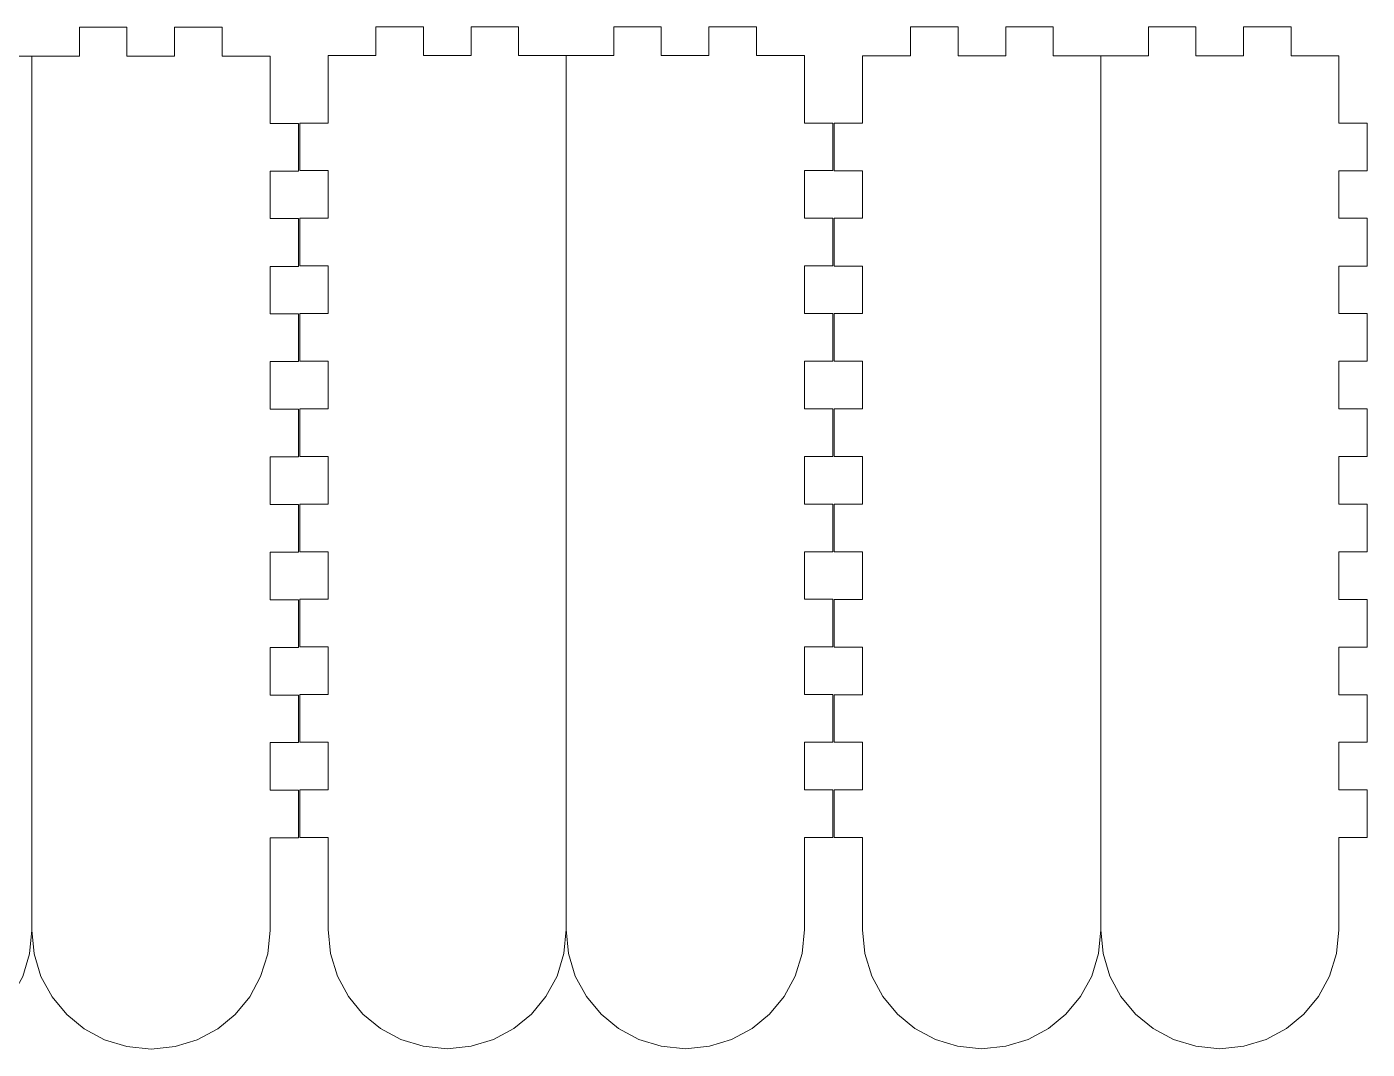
# Model space of a CAD drawing. Header units: millimetres. Extents: x -2181 to -135, y -809 to 517.
# Drawn here: x -2039.4 to -1897.3, y 295.8 to 404.2 of the extents above; entities that cross this region are included whole.
import ezdxf

# ---------------------------------------------------------------- set-up
doc = ezdxf.new("R2010")
doc.units = ezdxf.units.MM
doc.header["$MEASUREMENT"] = 0
doc.layers.add('layer 1', color=7, linetype='Continuous')

msp = doc.modelspace()

# ---------------------------------------------------------------- linework, layer by layer
at = {"layer": 'layer 1', "color": 250, "lineweight": 18}
for points, knots in [([(-2038.8336, 401.1083), (-2038.8336, 401.1083), (-2043.8837, 401.1083), (-2043.8837, 401.1083), (-2043.8837, 401.1083), (-2043.8837, 401.1083), (-2043.8837, 404.1583), (-2043.8837, 404.1583), (-2043.8837, 404.1583), (-2043.8837, 404.1583), (-2048.9086, 404.1583), (-2048.9086, 404.1583), (-2048.9086, 404.1583), (-2048.9086, 404.1583), (-2048.9086, 401.1083), (-2048.9086, 401.1083), (-2048.9086, 401.1083), (-2048.9086, 401.1083), (-2053.9585, 401.1083), (-2053.9585, 401.1083), (-2053.9585, 401.1083), (-2053.9585, 401.1083), (-2053.9585, 404.1583), (-2053.9585, 404.1583), (-2053.9585, 404.1583), (-2053.9585, 404.1583), (-2059.0085, 404.1583), (-2059.0085, 404.1583), (-2059.0085, 404.1583), (-2059.0085, 404.1583), (-2059.0085, 401.1083), (-2059.0085, 401.1083), (-2059.0085, 401.1083), (-2059.0085, 401.1083), (-2064.0835, 401.1083), (-2064.0835, 401.1083), (-2064.0835, 401.1083), (-2064.0835, 401.1083), (-2064.0835, 393.9583), (-2064.0835, 393.9583), (-2064.0835, 393.9583), (-2064.0835, 393.9583), (-2067.0836, 393.9583), (-2067.0836, 393.9583), (-2067.0836, 393.9583), (-2067.0836, 393.9583), (-2067.0836, 388.9083), (-2067.0836, 388.9083), (-2067.0836, 388.9083), (-2067.0836, 388.9083), (-2064.0835, 388.9083), (-2064.0835, 388.9083), (-2064.0835, 388.9083), (-2064.0835, 388.9083), (-2064.0835, 383.8833), (-2064.0835, 383.8833), (-2064.0835, 383.8833), (-2064.0835, 383.8833), (-2067.0836, 383.8833), (-2067.0836, 383.8833), (-2067.0836, 383.8833), (-2067.0836, 383.8833), (-2067.0836, 378.8083), (-2067.0836, 378.8083), (-2067.0836, 378.8083), (-2067.0836, 378.8083), (-2064.0835, 378.8083), (-2064.0835, 378.8083), (-2064.0835, 378.8083), (-2064.0835, 378.8083), (-2064.0835, 373.7583), (-2064.0835, 373.7583), (-2064.0835, 373.7583), (-2064.0835, 373.7583), (-2067.0836, 373.7583), (-2067.0836, 373.7583), (-2067.0836, 373.7583), (-2067.0836, 373.7583), (-2067.0836, 368.7083), (-2067.0836, 368.7083), (-2067.0836, 368.7083), (-2067.0836, 368.7083), (-2064.0835, 368.7083), (-2064.0835, 368.7083), (-2064.0835, 368.7083), (-2064.0835, 368.7083), (-2064.0835, 363.6583), (-2064.0835, 363.6583), (-2064.0835, 363.6583), (-2064.0835, 363.6583), (-2067.0836, 363.6583), (-2067.0836, 363.6583), (-2067.0836, 363.6583), (-2067.0836, 363.6583), (-2067.0836, 358.6083), (-2067.0836, 358.6083), (-2067.0836, 358.6083), (-2067.0836, 358.6083), (-2064.0835, 358.6083), (-2064.0835, 358.6083), (-2064.0835, 358.6083), (-2064.0835, 358.6083), (-2064.0835, 353.5583), (-2064.0835, 353.5583), (-2064.0835, 353.5583), (-2064.0835, 353.5583), (-2067.0836, 353.5583), (-2067.0836, 353.5583), (-2067.0836, 353.5583), (-2067.0836, 353.5583), (-2067.0836, 348.5083), (-2067.0836, 348.5083), (-2067.0836, 348.5083), (-2067.0836, 348.5083), (-2064.0835, 348.5083), (-2064.0835, 348.5083), (-2064.0835, 348.5083), (-2064.0835, 348.5083), (-2064.0835, 343.4583), (-2064.0835, 343.4583), (-2064.0835, 343.4583), (-2064.0835, 343.4583), (-2067.0836, 343.4583), (-2067.0836, 343.4583), (-2067.0836, 343.4583), (-2067.0836, 343.4583), (-2067.0836, 338.4083), (-2067.0836, 338.4083), (-2067.0836, 338.4083), (-2067.0836, 338.4083), (-2064.0835, 338.4083), (-2064.0835, 338.4083), (-2064.0835, 338.4083), (-2064.0835, 338.4083), (-2064.0835, 333.3583), (-2064.0835, 333.3583), (-2064.0835, 333.3583), (-2064.0835, 333.3583), (-2067.0836, 333.3583), (-2067.0836, 333.3583), (-2067.0836, 333.3583), (-2067.0836, 333.3583), (-2067.0836, 328.3083), (-2067.0836, 328.3083), (-2067.0836, 328.3083), (-2067.0836, 328.3083), (-2064.0835, 328.3083), (-2064.0835, 328.3083), (-2064.0835, 328.3083), (-2064.0835, 328.3083), (-2064.0835, 323.2583), (-2064.0835, 323.2583), (-2064.0835, 323.2583), (-2064.0835, 323.2583), (-2067.0836, 323.2583), (-2067.0836, 323.2583), (-2067.0836, 323.2583), (-2067.0836, 323.2583), (-2067.0836, 318.2083), (-2067.0836, 318.2083), (-2067.0836, 318.2083), (-2067.0836, 318.2083), (-2064.0835, 318.2083), (-2064.0835, 318.2083), (-2064.0835, 318.2083), (-2064.0835, 318.2083), (-2064.0835, 308.4333), (-2064.0835, 308.4333), (-2064.0835, 308.4333), (-2064.0835, 308.4333), (-2063.8337, 305.9083), (-2063.8337, 305.9083), (-2063.8337, 305.9083), (-2063.8337, 305.9083), (-2063.0836, 303.5083), (-2063.0836, 303.5083), (-2063.0836, 303.5083), (-2063.0836, 303.5083), (-2061.9335, 301.3583), (-2061.9335, 301.3583), (-2061.9335, 301.3583), (-2061.9335, 301.3583), (-2060.3835, 299.4833), (-2060.3835, 299.4833), (-2060.3835, 299.4833), (-2060.3835, 299.4833), (-2058.5335, 297.9583), (-2058.5335, 297.9583), (-2058.5335, 297.9583), (-2058.5335, 297.9583), (-2056.3586, 296.7833), (-2056.3586, 296.7833), (-2056.3586, 296.7833), (-2056.3586, 296.7833), (-2054.0087, 296.0833), (-2054.0087, 296.0833), (-2054.0087, 296.0833), (-2054.0087, 296.0833), (-2051.4585, 295.8083), (-2051.4585, 295.8083), (-2051.4585, 295.8083), (-2051.4585, 295.8083), (-2048.9086, 296.0833), (-2048.9086, 296.0833), (-2048.9086, 296.0833), (-2048.9086, 296.0833), (-2046.5335, 296.7833), (-2046.5335, 296.7833), (-2046.5335, 296.7833), (-2046.5335, 296.7833), (-2044.3836, 297.9583), (-2044.3836, 297.9583), (-2044.3836, 297.9583), (-2044.3836, 297.9583), (-2042.5335, 299.4833), (-2042.5335, 299.4833), (-2042.5335, 299.4833), (-2042.5335, 299.4833), (-2040.9835, 301.3583), (-2040.9835, 301.3583), (-2040.9835, 301.3583), (-2040.9835, 301.3583), (-2039.7835, 303.5083), (-2039.7835, 303.5083), (-2039.7835, 303.5083), (-2039.7835, 303.5083), (-2039.0836, 305.9083), (-2039.0836, 305.9083), (-2039.0836, 305.9083), (-2039.0836, 305.9083), (-2038.8336, 308.4333), (-2038.8336, 308.4333)], [0, 0, 0, 0, 0.01694915, 0.01694915, 0.01694915, 0.01694915, 0.03389831, 0.03389831, 0.03389831, 0.03389831, 0.05084746, 0.05084746, 0.05084746, 0.05084746, 0.06779661, 0.06779661, 0.06779661, 0.06779661, 0.08474576, 0.08474576, 0.08474576, 0.08474576, 0.10169492, 0.10169492, 0.10169492, 0.10169492, 0.11864407, 0.11864407, 0.11864407, 0.11864407, 0.13559322, 0.13559322, 0.13559322, 0.13559322, 0.15254237, 0.15254237, 0.15254237, 0.15254237, 0.16949153, 0.16949153, 0.16949153, 0.16949153, 0.18644068, 0.18644068, 0.18644068, 0.18644068, 0.20338983, 0.20338983, 0.20338983, 0.20338983, 0.22033898, 0.22033898, 0.22033898, 0.22033898, 0.23728814, 0.23728814, 0.23728814, 0.23728814, 0.25423729, 0.25423729, 0.25423729, 0.25423729, 0.27118644, 0.27118644, 0.27118644, 0.27118644, 0.28813559, 0.28813559, 0.28813559, 0.28813559, 0.30508475, 0.30508475, 0.30508475, 0.30508475, 0.3220339, 0.3220339, 0.3220339, 0.3220339, 0.33898305, 0.33898305, 0.33898305, 0.33898305, 0.3559322, 0.3559322, 0.3559322, 0.3559322, 0.37288136, 0.37288136, 0.37288136, 0.37288136, 0.38983051, 0.38983051, 0.38983051, 0.38983051, 0.40677966, 0.40677966, 0.40677966, 0.40677966, 0.42372881, 0.42372881, 0.42372881, 0.42372881, 0.44067797, 0.44067797, 0.44067797, 0.44067797, 0.45762712, 0.45762712, 0.45762712, 0.45762712, 0.47457627, 0.47457627, 0.47457627, 0.47457627, 0.49152542, 0.49152542, 0.49152542, 0.49152542, 0.50847458, 0.50847458, 0.50847458, 0.50847458, 0.52542373, 0.52542373, 0.52542373, 0.52542373, 0.54237288, 0.54237288, 0.54237288, 0.54237288, 0.55932203, 0.55932203, 0.55932203, 0.55932203, 0.57627119, 0.57627119, 0.57627119, 0.57627119, 0.59322034, 0.59322034, 0.59322034, 0.59322034, 0.61016949, 0.61016949, 0.61016949, 0.61016949, 0.62711864, 0.62711864, 0.62711864, 0.62711864, 0.6440678, 0.6440678, 0.6440678, 0.6440678, 0.66101695, 0.66101695, 0.66101695, 0.66101695, 0.6779661, 0.6779661, 0.6779661, 0.6779661, 0.69491525, 0.69491525, 0.69491525, 0.69491525, 0.71186441, 0.71186441, 0.71186441, 0.71186441, 0.72881356, 0.72881356, 0.72881356, 0.72881356, 0.74576271, 0.74576271, 0.74576271, 0.74576271, 0.76271186, 0.76271186, 0.76271186, 0.76271186, 0.77966102, 0.77966102, 0.77966102, 0.77966102, 0.79661017, 0.79661017, 0.79661017, 0.79661017, 0.81355932, 0.81355932, 0.81355932, 0.81355932, 0.83050847, 0.83050847, 0.83050847, 0.83050847, 0.84745763, 0.84745763, 0.84745763, 0.84745763, 0.86440678, 0.86440678, 0.86440678, 0.86440678, 0.88135593, 0.88135593, 0.88135593, 0.88135593, 0.89830508, 0.89830508, 0.89830508, 0.89830508, 0.91525424, 0.91525424, 0.91525424, 0.91525424, 0.93220339, 0.93220339, 0.93220339, 0.93220339, 0.94915254, 0.94915254, 0.94915254, 0.94915254, 0.96610169, 0.96610169, 0.96610169, 0.96610169, 1, 1, 1, 1]), ([(-2038.8336, 401.1083), (-2038.8336, 401.1083), (-2033.7836, 401.1083), (-2033.7836, 401.1083), (-2033.7836, 401.1083), (-2033.7836, 401.1083), (-2033.7836, 404.1583), (-2033.7836, 404.1583), (-2033.7836, 404.1583), (-2033.7836, 404.1583), (-2028.7587, 404.1583), (-2028.7587, 404.1583), (-2028.7587, 404.1583), (-2028.7587, 404.1583), (-2028.7587, 401.1083), (-2028.7587, 401.1083), (-2028.7587, 401.1083), (-2028.7587, 401.1083), (-2023.7087, 401.1083), (-2023.7087, 401.1083), (-2023.7087, 401.1083), (-2023.7087, 401.1083), (-2023.7087, 404.1583), (-2023.7087, 404.1583), (-2023.7087, 404.1583), (-2023.7087, 404.1583), (-2018.6587, 404.1583), (-2018.6587, 404.1583), (-2018.6587, 404.1583), (-2018.6587, 404.1583), (-2018.6587, 401.1083), (-2018.6587, 401.1083), (-2018.6587, 401.1083), (-2018.6587, 401.1083), (-2013.5837, 401.1083), (-2013.5837, 401.1083), (-2013.5837, 401.1083), (-2013.5837, 401.1083), (-2013.5837, 393.9583), (-2013.5837, 393.9583), (-2013.5837, 393.9583), (-2013.5837, 393.9583), (-2010.5837, 393.9583), (-2010.5837, 393.9583), (-2010.5837, 393.9583), (-2010.5837, 393.9583), (-2010.5837, 388.9083), (-2010.5837, 388.9083), (-2010.5837, 388.9083), (-2010.5837, 388.9083), (-2013.5837, 388.9083), (-2013.5837, 388.9083), (-2013.5837, 388.9083), (-2013.5837, 388.9083), (-2013.5837, 383.8833), (-2013.5837, 383.8833), (-2013.5837, 383.8833), (-2013.5837, 383.8833), (-2010.5837, 383.8833), (-2010.5837, 383.8833), (-2010.5837, 383.8833), (-2010.5837, 383.8833), (-2010.5837, 378.8083), (-2010.5837, 378.8083), (-2010.5837, 378.8083), (-2010.5837, 378.8083), (-2013.5837, 378.8083), (-2013.5837, 378.8083), (-2013.5837, 378.8083), (-2013.5837, 378.8083), (-2013.5837, 373.7583), (-2013.5837, 373.7583), (-2013.5837, 373.7583), (-2013.5837, 373.7583), (-2010.5837, 373.7583), (-2010.5837, 373.7583), (-2010.5837, 373.7583), (-2010.5837, 373.7583), (-2010.5837, 368.7083), (-2010.5837, 368.7083), (-2010.5837, 368.7083), (-2010.5837, 368.7083), (-2013.5837, 368.7083), (-2013.5837, 368.7083), (-2013.5837, 368.7083), (-2013.5837, 368.7083), (-2013.5837, 363.6583), (-2013.5837, 363.6583), (-2013.5837, 363.6583), (-2013.5837, 363.6583), (-2010.5837, 363.6583), (-2010.5837, 363.6583), (-2010.5837, 363.6583), (-2010.5837, 363.6583), (-2010.5837, 358.6083), (-2010.5837, 358.6083), (-2010.5837, 358.6083), (-2010.5837, 358.6083), (-2013.5837, 358.6083), (-2013.5837, 358.6083), (-2013.5837, 358.6083), (-2013.5837, 358.6083), (-2013.5837, 353.5583), (-2013.5837, 353.5583), (-2013.5837, 353.5583), (-2013.5837, 353.5583), (-2010.5837, 353.5583), (-2010.5837, 353.5583), (-2010.5837, 353.5583), (-2010.5837, 353.5583), (-2010.5837, 348.5083), (-2010.5837, 348.5083), (-2010.5837, 348.5083), (-2010.5837, 348.5083), (-2013.5837, 348.5083), (-2013.5837, 348.5083), (-2013.5837, 348.5083), (-2013.5837, 348.5083), (-2013.5837, 343.4583), (-2013.5837, 343.4583), (-2013.5837, 343.4583), (-2013.5837, 343.4583), (-2010.5837, 343.4583), (-2010.5837, 343.4583), (-2010.5837, 343.4583), (-2010.5837, 343.4583), (-2010.5837, 338.4083), (-2010.5837, 338.4083), (-2010.5837, 338.4083), (-2010.5837, 338.4083), (-2013.5837, 338.4083), (-2013.5837, 338.4083), (-2013.5837, 338.4083), (-2013.5837, 338.4083), (-2013.5837, 333.3583), (-2013.5837, 333.3583), (-2013.5837, 333.3583), (-2013.5837, 333.3583), (-2010.5837, 333.3583), (-2010.5837, 333.3583), (-2010.5837, 333.3583), (-2010.5837, 333.3583), (-2010.5837, 328.3083), (-2010.5837, 328.3083), (-2010.5837, 328.3083), (-2010.5837, 328.3083), (-2013.5837, 328.3083), (-2013.5837, 328.3083), (-2013.5837, 328.3083), (-2013.5837, 328.3083), (-2013.5837, 323.2583), (-2013.5837, 323.2583), (-2013.5837, 323.2583), (-2013.5837, 323.2583), (-2010.5837, 323.2583), (-2010.5837, 323.2583), (-2010.5837, 323.2583), (-2010.5837, 323.2583), (-2010.5837, 318.2083), (-2010.5837, 318.2083), (-2010.5837, 318.2083), (-2010.5837, 318.2083), (-2013.5837, 318.2083), (-2013.5837, 318.2083), (-2013.5837, 318.2083), (-2013.5837, 318.2083), (-2013.5837, 308.4333), (-2013.5837, 308.4333), (-2013.5837, 308.4333), (-2013.5837, 308.4333), (-2013.8336, 305.9083), (-2013.8336, 305.9083), (-2013.8336, 305.9083), (-2013.8336, 305.9083), (-2014.5837, 303.5083), (-2014.5837, 303.5083), (-2014.5837, 303.5083), (-2014.5837, 303.5083), (-2015.7337, 301.3583), (-2015.7337, 301.3583), (-2015.7337, 301.3583), (-2015.7337, 301.3583), (-2017.2837, 299.4833), (-2017.2837, 299.4833), (-2017.2837, 299.4833), (-2017.2837, 299.4833), (-2019.1337, 297.9583), (-2019.1337, 297.9583), (-2019.1337, 297.9583), (-2019.1337, 297.9583), (-2021.3087, 296.7833), (-2021.3087, 296.7833), (-2021.3087, 296.7833), (-2021.3087, 296.7833), (-2023.6586, 296.0833), (-2023.6586, 296.0833), (-2023.6586, 296.0833), (-2023.6586, 296.0833), (-2026.2087, 295.8083), (-2026.2087, 295.8083), (-2026.2087, 295.8083), (-2026.2087, 295.8083), (-2028.7587, 296.0833), (-2028.7587, 296.0833), (-2028.7587, 296.0833), (-2028.7587, 296.0833), (-2031.1337, 296.7833), (-2031.1337, 296.7833), (-2031.1337, 296.7833), (-2031.1337, 296.7833), (-2033.2836, 297.9583), (-2033.2836, 297.9583), (-2033.2836, 297.9583), (-2033.2836, 297.9583), (-2035.1337, 299.4833), (-2035.1337, 299.4833), (-2035.1337, 299.4833), (-2035.1337, 299.4833), (-2036.6837, 301.3583), (-2036.6837, 301.3583), (-2036.6837, 301.3583), (-2036.6837, 301.3583), (-2037.8837, 303.5083), (-2037.8837, 303.5083), (-2037.8837, 303.5083), (-2037.8837, 303.5083), (-2038.5837, 305.9083), (-2038.5837, 305.9083), (-2038.5837, 305.9083), (-2038.5837, 305.9083), (-2038.8336, 308.4333), (-2038.8336, 308.4333), (-2038.8336, 308.4333), (-2038.8336, 308.4333), (-2038.8336, 401.1083), (-2038.8336, 401.1083)], [0, 0, 0, 0, 0.01666667, 0.01666667, 0.01666667, 0.01666667, 0.03333333, 0.03333333, 0.03333333, 0.03333333, 0.05, 0.05, 0.05, 0.05, 0.06666667, 0.06666667, 0.06666667, 0.06666667, 0.08333333, 0.08333333, 0.08333333, 0.08333333, 0.1, 0.1, 0.1, 0.1, 0.11666667, 0.11666667, 0.11666667, 0.11666667, 0.13333333, 0.13333333, 0.13333333, 0.13333333, 0.15, 0.15, 0.15, 0.15, 0.16666667, 0.16666667, 0.16666667, 0.16666667, 0.18333333, 0.18333333, 0.18333333, 0.18333333, 0.2, 0.2, 0.2, 0.2, 0.21666667, 0.21666667, 0.21666667, 0.21666667, 0.23333333, 0.23333333, 0.23333333, 0.23333333, 0.25, 0.25, 0.25, 0.25, 0.26666667, 0.26666667, 0.26666667, 0.26666667, 0.28333333, 0.28333333, 0.28333333, 0.28333333, 0.3, 0.3, 0.3, 0.3, 0.31666667, 0.31666667, 0.31666667, 0.31666667, 0.33333333, 0.33333333, 0.33333333, 0.33333333, 0.35, 0.35, 0.35, 0.35, 0.36666667, 0.36666667, 0.36666667, 0.36666667, 0.38333333, 0.38333333, 0.38333333, 0.38333333, 0.4, 0.4, 0.4, 0.4, 0.41666667, 0.41666667, 0.41666667, 0.41666667, 0.43333333, 0.43333333, 0.43333333, 0.43333333, 0.45, 0.45, 0.45, 0.45, 0.46666667, 0.46666667, 0.46666667, 0.46666667, 0.48333333, 0.48333333, 0.48333333, 0.48333333, 0.5, 0.5, 0.5, 0.5, 0.51666667, 0.51666667, 0.51666667, 0.51666667, 0.53333333, 0.53333333, 0.53333333, 0.53333333, 0.55, 0.55, 0.55, 0.55, 0.56666667, 0.56666667, 0.56666667, 0.56666667, 0.58333333, 0.58333333, 0.58333333, 0.58333333, 0.6, 0.6, 0.6, 0.6, 0.61666667, 0.61666667, 0.61666667, 0.61666667, 0.63333333, 0.63333333, 0.63333333, 0.63333333, 0.65, 0.65, 0.65, 0.65, 0.66666667, 0.66666667, 0.66666667, 0.66666667, 0.68333333, 0.68333333, 0.68333333, 0.68333333, 0.7, 0.7, 0.7, 0.7, 0.71666667, 0.71666667, 0.71666667, 0.71666667, 0.73333333, 0.73333333, 0.73333333, 0.73333333, 0.75, 0.75, 0.75, 0.75, 0.76666667, 0.76666667, 0.76666667, 0.76666667, 0.78333333, 0.78333333, 0.78333333, 0.78333333, 0.8, 0.8, 0.8, 0.8, 0.81666667, 0.81666667, 0.81666667, 0.81666667, 0.83333333, 0.83333333, 0.83333333, 0.83333333, 0.85, 0.85, 0.85, 0.85, 0.86666667, 0.86666667, 0.86666667, 0.86666667, 0.88333333, 0.88333333, 0.88333333, 0.88333333, 0.9, 0.9, 0.9, 0.9, 0.91666667, 0.91666667, 0.91666667, 0.91666667, 0.93333333, 0.93333333, 0.93333333, 0.93333333, 0.95, 0.95, 0.95, 0.95, 0.96666667, 0.96666667, 0.96666667, 0.96666667, 1, 1, 1, 1]), ([(-1982.1847, 401.158), (-1982.1847, 401.158), (-1987.2347, 401.158), (-1987.2347, 401.158), (-1987.2347, 401.158), (-1987.2347, 401.158), (-1987.2347, 404.208), (-1987.2347, 404.208), (-1987.2347, 404.208), (-1987.2347, 404.208), (-1992.2596, 404.208), (-1992.2596, 404.208), (-1992.2596, 404.208), (-1992.2596, 404.208), (-1992.2596, 401.158), (-1992.2596, 401.158), (-1992.2596, 401.158), (-1992.2596, 401.158), (-1997.3095, 401.158), (-1997.3095, 401.158), (-1997.3095, 401.158), (-1997.3095, 401.158), (-1997.3095, 404.208), (-1997.3095, 404.208), (-1997.3095, 404.208), (-1997.3095, 404.208), (-2002.3596, 404.208), (-2002.3596, 404.208), (-2002.3596, 404.208), (-2002.3596, 404.208), (-2002.3596, 401.158), (-2002.3596, 401.158), (-2002.3596, 401.158), (-2002.3596, 401.158), (-2007.4346, 401.158), (-2007.4346, 401.158), (-2007.4346, 401.158), (-2007.4346, 401.158), (-2007.4346, 394.008), (-2007.4346, 394.008), (-2007.4346, 394.008), (-2007.4346, 394.008), (-2010.4346, 394.008), (-2010.4346, 394.008), (-2010.4346, 394.008), (-2010.4346, 394.008), (-2010.4346, 388.9581), (-2010.4346, 388.9581), (-2010.4346, 388.9581), (-2010.4346, 388.9581), (-2007.4346, 388.9581), (-2007.4346, 388.9581), (-2007.4346, 388.9581), (-2007.4346, 388.9581), (-2007.4346, 383.9331), (-2007.4346, 383.9331), (-2007.4346, 383.9331), (-2007.4346, 383.9331), (-2010.4346, 383.9331), (-2010.4346, 383.9331), (-2010.4346, 383.9331), (-2010.4346, 383.9331), (-2010.4346, 378.858), (-2010.4346, 378.858), (-2010.4346, 378.858), (-2010.4346, 378.858), (-2007.4346, 378.858), (-2007.4346, 378.858), (-2007.4346, 378.858), (-2007.4346, 378.858), (-2007.4346, 373.808), (-2007.4346, 373.808), (-2007.4346, 373.808), (-2007.4346, 373.808), (-2010.4346, 373.808), (-2010.4346, 373.808), (-2010.4346, 373.808), (-2010.4346, 373.808), (-2010.4346, 368.758), (-2010.4346, 368.758), (-2010.4346, 368.758), (-2010.4346, 368.758), (-2007.4346, 368.758), (-2007.4346, 368.758), (-2007.4346, 368.758), (-2007.4346, 368.758), (-2007.4346, 363.7081), (-2007.4346, 363.7081), (-2007.4346, 363.7081), (-2007.4346, 363.7081), (-2010.4346, 363.7081), (-2010.4346, 363.7081), (-2010.4346, 363.7081), (-2010.4346, 363.7081), (-2010.4346, 358.658), (-2010.4346, 358.658), (-2010.4346, 358.658), (-2010.4346, 358.658), (-2007.4346, 358.658), (-2007.4346, 358.658), (-2007.4346, 358.658), (-2007.4346, 358.658), (-2007.4346, 353.608), (-2007.4346, 353.608), (-2007.4346, 353.608), (-2007.4346, 353.608), (-2010.4346, 353.608), (-2010.4346, 353.608), (-2010.4346, 353.608), (-2010.4346, 353.608), (-2010.4346, 348.558), (-2010.4346, 348.558), (-2010.4346, 348.558), (-2010.4346, 348.558), (-2007.4346, 348.558), (-2007.4346, 348.558), (-2007.4346, 348.558), (-2007.4346, 348.558), (-2007.4346, 343.508), (-2007.4346, 343.508), (-2007.4346, 343.508), (-2007.4346, 343.508), (-2010.4346, 343.508), (-2010.4346, 343.508), (-2010.4346, 343.508), (-2010.4346, 343.508), (-2010.4346, 338.4581), (-2010.4346, 338.4581), (-2010.4346, 338.4581), (-2010.4346, 338.4581), (-2007.4346, 338.4581), (-2007.4346, 338.4581), (-2007.4346, 338.4581), (-2007.4346, 338.4581), (-2007.4346, 333.408), (-2007.4346, 333.408), (-2007.4346, 333.408), (-2007.4346, 333.408), (-2010.4346, 333.408), (-2010.4346, 333.408), (-2010.4346, 333.408), (-2010.4346, 333.408), (-2010.4346, 328.358), (-2010.4346, 328.358), (-2010.4346, 328.358), (-2010.4346, 328.358), (-2007.4346, 328.358), (-2007.4346, 328.358), (-2007.4346, 328.358), (-2007.4346, 328.358), (-2007.4346, 323.308), (-2007.4346, 323.308), (-2007.4346, 323.308), (-2007.4346, 323.308), (-2010.4346, 323.308), (-2010.4346, 323.308), (-2010.4346, 323.308), (-2010.4346, 323.308), (-2010.4346, 318.258), (-2010.4346, 318.258), (-2010.4346, 318.258), (-2010.4346, 318.258), (-2007.4346, 318.258), (-2007.4346, 318.258), (-2007.4346, 318.258), (-2007.4346, 318.258), (-2007.4346, 308.4831), (-2007.4346, 308.4831), (-2007.4346, 308.4831), (-2007.4346, 308.4831), (-2007.1847, 305.958), (-2007.1847, 305.958), (-2007.1847, 305.958), (-2007.1847, 305.958), (-2006.4346, 303.558), (-2006.4346, 303.558), (-2006.4346, 303.558), (-2006.4346, 303.558), (-2005.2845, 301.408), (-2005.2845, 301.408), (-2005.2845, 301.408), (-2005.2845, 301.408), (-2003.7345, 299.533), (-2003.7345, 299.533), (-2003.7345, 299.533), (-2003.7345, 299.533), (-2001.8845, 298.008), (-2001.8845, 298.008), (-2001.8845, 298.008), (-2001.8845, 298.008), (-1999.7096, 296.833), (-1999.7096, 296.833), (-1999.7096, 296.833), (-1999.7096, 296.833), (-1997.3597, 296.133), (-1997.3597, 296.133), (-1997.3597, 296.133), (-1997.3597, 296.133), (-1994.8096, 295.8581), (-1994.8096, 295.8581), (-1994.8096, 295.8581), (-1994.8096, 295.8581), (-1992.2596, 296.133), (-1992.2596, 296.133), (-1992.2596, 296.133), (-1992.2596, 296.133), (-1989.8846, 296.833), (-1989.8846, 296.833), (-1989.8846, 296.833), (-1989.8846, 296.833), (-1987.7347, 298.008), (-1987.7347, 298.008), (-1987.7347, 298.008), (-1987.7347, 298.008), (-1985.8846, 299.533), (-1985.8846, 299.533), (-1985.8846, 299.533), (-1985.8846, 299.533), (-1984.3346, 301.408), (-1984.3346, 301.408), (-1984.3346, 301.408), (-1984.3346, 301.408), (-1983.1345, 303.558), (-1983.1345, 303.558), (-1983.1345, 303.558), (-1983.1345, 303.558), (-1982.4346, 305.958), (-1982.4346, 305.958), (-1982.4346, 305.958), (-1982.4346, 305.958), (-1982.1847, 308.4831), (-1982.1847, 308.4831)], [0, 0, 0, 0, 0.01694915, 0.01694915, 0.01694915, 0.01694915, 0.03389831, 0.03389831, 0.03389831, 0.03389831, 0.05084746, 0.05084746, 0.05084746, 0.05084746, 0.06779661, 0.06779661, 0.06779661, 0.06779661, 0.08474576, 0.08474576, 0.08474576, 0.08474576, 0.10169492, 0.10169492, 0.10169492, 0.10169492, 0.11864407, 0.11864407, 0.11864407, 0.11864407, 0.13559322, 0.13559322, 0.13559322, 0.13559322, 0.15254237, 0.15254237, 0.15254237, 0.15254237, 0.16949153, 0.16949153, 0.16949153, 0.16949153, 0.18644068, 0.18644068, 0.18644068, 0.18644068, 0.20338983, 0.20338983, 0.20338983, 0.20338983, 0.22033898, 0.22033898, 0.22033898, 0.22033898, 0.23728814, 0.23728814, 0.23728814, 0.23728814, 0.25423729, 0.25423729, 0.25423729, 0.25423729, 0.27118644, 0.27118644, 0.27118644, 0.27118644, 0.28813559, 0.28813559, 0.28813559, 0.28813559, 0.30508475, 0.30508475, 0.30508475, 0.30508475, 0.3220339, 0.3220339, 0.3220339, 0.3220339, 0.33898305, 0.33898305, 0.33898305, 0.33898305, 0.3559322, 0.3559322, 0.3559322, 0.3559322, 0.37288136, 0.37288136, 0.37288136, 0.37288136, 0.38983051, 0.38983051, 0.38983051, 0.38983051, 0.40677966, 0.40677966, 0.40677966, 0.40677966, 0.42372881, 0.42372881, 0.42372881, 0.42372881, 0.44067797, 0.44067797, 0.44067797, 0.44067797, 0.45762712, 0.45762712, 0.45762712, 0.45762712, 0.47457627, 0.47457627, 0.47457627, 0.47457627, 0.49152542, 0.49152542, 0.49152542, 0.49152542, 0.50847458, 0.50847458, 0.50847458, 0.50847458, 0.52542373, 0.52542373, 0.52542373, 0.52542373, 0.54237288, 0.54237288, 0.54237288, 0.54237288, 0.55932203, 0.55932203, 0.55932203, 0.55932203, 0.57627119, 0.57627119, 0.57627119, 0.57627119, 0.59322034, 0.59322034, 0.59322034, 0.59322034, 0.61016949, 0.61016949, 0.61016949, 0.61016949, 0.62711864, 0.62711864, 0.62711864, 0.62711864, 0.6440678, 0.6440678, 0.6440678, 0.6440678, 0.66101695, 0.66101695, 0.66101695, 0.66101695, 0.6779661, 0.6779661, 0.6779661, 0.6779661, 0.69491525, 0.69491525, 0.69491525, 0.69491525, 0.71186441, 0.71186441, 0.71186441, 0.71186441, 0.72881356, 0.72881356, 0.72881356, 0.72881356, 0.74576271, 0.74576271, 0.74576271, 0.74576271, 0.76271186, 0.76271186, 0.76271186, 0.76271186, 0.77966102, 0.77966102, 0.77966102, 0.77966102, 0.79661017, 0.79661017, 0.79661017, 0.79661017, 0.81355932, 0.81355932, 0.81355932, 0.81355932, 0.83050847, 0.83050847, 0.83050847, 0.83050847, 0.84745763, 0.84745763, 0.84745763, 0.84745763, 0.86440678, 0.86440678, 0.86440678, 0.86440678, 0.88135593, 0.88135593, 0.88135593, 0.88135593, 0.89830508, 0.89830508, 0.89830508, 0.89830508, 0.91525424, 0.91525424, 0.91525424, 0.91525424, 0.93220339, 0.93220339, 0.93220339, 0.93220339, 0.94915254, 0.94915254, 0.94915254, 0.94915254, 0.96610169, 0.96610169, 0.96610169, 0.96610169, 1, 1, 1, 1]), ([(-1982.1846, 401.158), (-1982.1846, 401.158), (-1977.1346, 401.158), (-1977.1346, 401.158), (-1977.1346, 401.158), (-1977.1346, 401.158), (-1977.1346, 404.208), (-1977.1346, 404.208), (-1977.1346, 404.208), (-1977.1346, 404.208), (-1972.1097, 404.208), (-1972.1097, 404.208), (-1972.1097, 404.208), (-1972.1097, 404.208), (-1972.1097, 401.158), (-1972.1097, 401.158), (-1972.1097, 401.158), (-1972.1097, 401.158), (-1967.0597, 401.158), (-1967.0597, 401.158), (-1967.0597, 401.158), (-1967.0597, 401.158), (-1967.0597, 404.208), (-1967.0597, 404.208), (-1967.0597, 404.208), (-1967.0597, 404.208), (-1962.0097, 404.208), (-1962.0097, 404.208), (-1962.0097, 404.208), (-1962.0097, 404.208), (-1962.0097, 401.158), (-1962.0097, 401.158), (-1962.0097, 401.158), (-1962.0097, 401.158), (-1956.9347, 401.158), (-1956.9347, 401.158), (-1956.9347, 401.158), (-1956.9347, 401.158), (-1956.9347, 394.008), (-1956.9347, 394.008), (-1956.9347, 394.008), (-1956.9347, 394.008), (-1953.9347, 394.008), (-1953.9347, 394.008), (-1953.9347, 394.008), (-1953.9347, 394.008), (-1953.9347, 388.9581), (-1953.9347, 388.9581), (-1953.9347, 388.9581), (-1953.9347, 388.9581), (-1956.9347, 388.9581), (-1956.9347, 388.9581), (-1956.9347, 388.9581), (-1956.9347, 388.9581), (-1956.9347, 383.9331), (-1956.9347, 383.9331), (-1956.9347, 383.9331), (-1956.9347, 383.9331), (-1953.9347, 383.9331), (-1953.9347, 383.9331), (-1953.9347, 383.9331), (-1953.9347, 383.9331), (-1953.9347, 378.858), (-1953.9347, 378.858), (-1953.9347, 378.858), (-1953.9347, 378.858), (-1956.9347, 378.858), (-1956.9347, 378.858), (-1956.9347, 378.858), (-1956.9347, 378.858), (-1956.9347, 373.808), (-1956.9347, 373.808), (-1956.9347, 373.808), (-1956.9347, 373.808), (-1953.9347, 373.808), (-1953.9347, 373.808), (-1953.9347, 373.808), (-1953.9347, 373.808), (-1953.9347, 368.758), (-1953.9347, 368.758), (-1953.9347, 368.758), (-1953.9347, 368.758), (-1956.9347, 368.758), (-1956.9347, 368.758), (-1956.9347, 368.758), (-1956.9347, 368.758), (-1956.9347, 363.7081), (-1956.9347, 363.7081), (-1956.9347, 363.7081), (-1956.9347, 363.7081), (-1953.9347, 363.7081), (-1953.9347, 363.7081), (-1953.9347, 363.7081), (-1953.9347, 363.7081), (-1953.9347, 358.658), (-1953.9347, 358.658), (-1953.9347, 358.658), (-1953.9347, 358.658), (-1956.9347, 358.658), (-1956.9347, 358.658), (-1956.9347, 358.658), (-1956.9347, 358.658), (-1956.9347, 353.608), (-1956.9347, 353.608), (-1956.9347, 353.608), (-1956.9347, 353.608), (-1953.9347, 353.608), (-1953.9347, 353.608), (-1953.9347, 353.608), (-1953.9347, 353.608), (-1953.9347, 348.558), (-1953.9347, 348.558), (-1953.9347, 348.558), (-1953.9347, 348.558), (-1956.9347, 348.558), (-1956.9347, 348.558), (-1956.9347, 348.558), (-1956.9347, 348.558), (-1956.9347, 343.508), (-1956.9347, 343.508), (-1956.9347, 343.508), (-1956.9347, 343.508), (-1953.9347, 343.508), (-1953.9347, 343.508), (-1953.9347, 343.508), (-1953.9347, 343.508), (-1953.9347, 338.4581), (-1953.9347, 338.4581), (-1953.9347, 338.4581), (-1953.9347, 338.4581), (-1956.9347, 338.4581), (-1956.9347, 338.4581), (-1956.9347, 338.4581), (-1956.9347, 338.4581), (-1956.9347, 333.408), (-1956.9347, 333.408), (-1956.9347, 333.408), (-1956.9347, 333.408), (-1953.9347, 333.408), (-1953.9347, 333.408), (-1953.9347, 333.408), (-1953.9347, 333.408), (-1953.9347, 328.358), (-1953.9347, 328.358), (-1953.9347, 328.358), (-1953.9347, 328.358), (-1956.9347, 328.358), (-1956.9347, 328.358), (-1956.9347, 328.358), (-1956.9347, 328.358), (-1956.9347, 323.308), (-1956.9347, 323.308), (-1956.9347, 323.308), (-1956.9347, 323.308), (-1953.9347, 323.308), (-1953.9347, 323.308), (-1953.9347, 323.308), (-1953.9347, 323.308), (-1953.9347, 318.258), (-1953.9347, 318.258), (-1953.9347, 318.258), (-1953.9347, 318.258), (-1956.9347, 318.258), (-1956.9347, 318.258), (-1956.9347, 318.258), (-1956.9347, 318.258), (-1956.9347, 308.4831), (-1956.9347, 308.4831), (-1956.9347, 308.4831), (-1956.9347, 308.4831), (-1957.1846, 305.958), (-1957.1846, 305.958), (-1957.1846, 305.958), (-1957.1846, 305.958), (-1957.9347, 303.558), (-1957.9347, 303.558), (-1957.9347, 303.558), (-1957.9347, 303.558), (-1959.0847, 301.408), (-1959.0847, 301.408), (-1959.0847, 301.408), (-1959.0847, 301.408), (-1960.6347, 299.533), (-1960.6347, 299.533), (-1960.6347, 299.533), (-1960.6347, 299.533), (-1962.4847, 298.008), (-1962.4847, 298.008), (-1962.4847, 298.008), (-1962.4847, 298.008), (-1964.6597, 296.833), (-1964.6597, 296.833), (-1964.6597, 296.833), (-1964.6597, 296.833), (-1967.0096, 296.133), (-1967.0096, 296.133), (-1967.0096, 296.133), (-1967.0096, 296.133), (-1969.5597, 295.8581), (-1969.5597, 295.8581), (-1969.5597, 295.8581), (-1969.5597, 295.8581), (-1972.1097, 296.133), (-1972.1097, 296.133), (-1972.1097, 296.133), (-1972.1097, 296.133), (-1974.4847, 296.833), (-1974.4847, 296.833), (-1974.4847, 296.833), (-1974.4847, 296.833), (-1976.6346, 298.008), (-1976.6346, 298.008), (-1976.6346, 298.008), (-1976.6346, 298.008), (-1978.4847, 299.533), (-1978.4847, 299.533), (-1978.4847, 299.533), (-1978.4847, 299.533), (-1980.0347, 301.408), (-1980.0347, 301.408), (-1980.0347, 301.408), (-1980.0347, 301.408), (-1981.2347, 303.558), (-1981.2347, 303.558), (-1981.2347, 303.558), (-1981.2347, 303.558), (-1981.9347, 305.958), (-1981.9347, 305.958), (-1981.9347, 305.958), (-1981.9347, 305.958), (-1982.1846, 308.4831), (-1982.1846, 308.4831), (-1982.1846, 308.4831), (-1982.1846, 308.4831), (-1982.1846, 401.158), (-1982.1846, 401.158)], [0, 0, 0, 0, 0.01666667, 0.01666667, 0.01666667, 0.01666667, 0.03333333, 0.03333333, 0.03333333, 0.03333333, 0.05, 0.05, 0.05, 0.05, 0.06666667, 0.06666667, 0.06666667, 0.06666667, 0.08333333, 0.08333333, 0.08333333, 0.08333333, 0.1, 0.1, 0.1, 0.1, 0.11666667, 0.11666667, 0.11666667, 0.11666667, 0.13333333, 0.13333333, 0.13333333, 0.13333333, 0.15, 0.15, 0.15, 0.15, 0.16666667, 0.16666667, 0.16666667, 0.16666667, 0.18333333, 0.18333333, 0.18333333, 0.18333333, 0.2, 0.2, 0.2, 0.2, 0.21666667, 0.21666667, 0.21666667, 0.21666667, 0.23333333, 0.23333333, 0.23333333, 0.23333333, 0.25, 0.25, 0.25, 0.25, 0.26666667, 0.26666667, 0.26666667, 0.26666667, 0.28333333, 0.28333333, 0.28333333, 0.28333333, 0.3, 0.3, 0.3, 0.3, 0.31666667, 0.31666667, 0.31666667, 0.31666667, 0.33333333, 0.33333333, 0.33333333, 0.33333333, 0.35, 0.35, 0.35, 0.35, 0.36666667, 0.36666667, 0.36666667, 0.36666667, 0.38333333, 0.38333333, 0.38333333, 0.38333333, 0.4, 0.4, 0.4, 0.4, 0.41666667, 0.41666667, 0.41666667, 0.41666667, 0.43333333, 0.43333333, 0.43333333, 0.43333333, 0.45, 0.45, 0.45, 0.45, 0.46666667, 0.46666667, 0.46666667, 0.46666667, 0.48333333, 0.48333333, 0.48333333, 0.48333333, 0.5, 0.5, 0.5, 0.5, 0.51666667, 0.51666667, 0.51666667, 0.51666667, 0.53333333, 0.53333333, 0.53333333, 0.53333333, 0.55, 0.55, 0.55, 0.55, 0.56666667, 0.56666667, 0.56666667, 0.56666667, 0.58333333, 0.58333333, 0.58333333, 0.58333333, 0.6, 0.6, 0.6, 0.6, 0.61666667, 0.61666667, 0.61666667, 0.61666667, 0.63333333, 0.63333333, 0.63333333, 0.63333333, 0.65, 0.65, 0.65, 0.65, 0.66666667, 0.66666667, 0.66666667, 0.66666667, 0.68333333, 0.68333333, 0.68333333, 0.68333333, 0.7, 0.7, 0.7, 0.7, 0.71666667, 0.71666667, 0.71666667, 0.71666667, 0.73333333, 0.73333333, 0.73333333, 0.73333333, 0.75, 0.75, 0.75, 0.75, 0.76666667, 0.76666667, 0.76666667, 0.76666667, 0.78333333, 0.78333333, 0.78333333, 0.78333333, 0.8, 0.8, 0.8, 0.8, 0.81666667, 0.81666667, 0.81666667, 0.81666667, 0.83333333, 0.83333333, 0.83333333, 0.83333333, 0.85, 0.85, 0.85, 0.85, 0.86666667, 0.86666667, 0.86666667, 0.86666667, 0.88333333, 0.88333333, 0.88333333, 0.88333333, 0.9, 0.9, 0.9, 0.9, 0.91666667, 0.91666667, 0.91666667, 0.91666667, 0.93333333, 0.93333333, 0.93333333, 0.93333333, 0.95, 0.95, 0.95, 0.95, 0.96666667, 0.96666667, 0.96666667, 0.96666667, 1, 1, 1, 1]), ([(-1925.5259, 401.1456), (-1925.5259, 401.1456), (-1930.5759, 401.1456), (-1930.5759, 401.1456), (-1930.5759, 401.1456), (-1930.5759, 401.1456), (-1930.5759, 404.1956), (-1930.5759, 404.1956), (-1930.5759, 404.1956), (-1930.5759, 404.1956), (-1935.6008, 404.1956), (-1935.6008, 404.1956), (-1935.6008, 404.1956), (-1935.6008, 404.1956), (-1935.6008, 401.1456), (-1935.6008, 401.1456), (-1935.6008, 401.1456), (-1935.6008, 401.1456), (-1940.6508, 401.1456), (-1940.6508, 401.1456), (-1940.6508, 401.1456), (-1940.6508, 401.1456), (-1940.6508, 404.1956), (-1940.6508, 404.1956), (-1940.6508, 404.1956), (-1940.6508, 404.1956), (-1945.7008, 404.1956), (-1945.7008, 404.1956), (-1945.7008, 404.1956), (-1945.7008, 404.1956), (-1945.7008, 401.1456), (-1945.7008, 401.1456), (-1945.7008, 401.1456), (-1945.7008, 401.1456), (-1950.7758, 401.1456), (-1950.7758, 401.1456), (-1950.7758, 401.1456), (-1950.7758, 401.1456), (-1950.7758, 393.9956), (-1950.7758, 393.9956), (-1950.7758, 393.9956), (-1950.7758, 393.9956), (-1953.7758, 393.9956), (-1953.7758, 393.9956), (-1953.7758, 393.9956), (-1953.7758, 393.9956), (-1953.7758, 388.9456), (-1953.7758, 388.9456), (-1953.7758, 388.9456), (-1953.7758, 388.9456), (-1950.7758, 388.9456), (-1950.7758, 388.9456), (-1950.7758, 388.9456), (-1950.7758, 388.9456), (-1950.7758, 383.9206), (-1950.7758, 383.9206), (-1950.7758, 383.9206), (-1950.7758, 383.9206), (-1953.7758, 383.9206), (-1953.7758, 383.9206), (-1953.7758, 383.9206), (-1953.7758, 383.9206), (-1953.7758, 378.8456), (-1953.7758, 378.8456), (-1953.7758, 378.8456), (-1953.7758, 378.8456), (-1950.7758, 378.8456), (-1950.7758, 378.8456), (-1950.7758, 378.8456), (-1950.7758, 378.8456), (-1950.7758, 373.7956), (-1950.7758, 373.7956), (-1950.7758, 373.7956), (-1950.7758, 373.7956), (-1953.7758, 373.7956), (-1953.7758, 373.7956), (-1953.7758, 373.7956), (-1953.7758, 373.7956), (-1953.7758, 368.7456), (-1953.7758, 368.7456), (-1953.7758, 368.7456), (-1953.7758, 368.7456), (-1950.7758, 368.7456), (-1950.7758, 368.7456), (-1950.7758, 368.7456), (-1950.7758, 368.7456), (-1950.7758, 363.6956), (-1950.7758, 363.6956), (-1950.7758, 363.6956), (-1950.7758, 363.6956), (-1953.7758, 363.6956), (-1953.7758, 363.6956), (-1953.7758, 363.6956), (-1953.7758, 363.6956), (-1953.7758, 358.6456), (-1953.7758, 358.6456), (-1953.7758, 358.6456), (-1953.7758, 358.6456), (-1950.7758, 358.6456), (-1950.7758, 358.6456), (-1950.7758, 358.6456), (-1950.7758, 358.6456), (-1950.7758, 353.5956), (-1950.7758, 353.5956), (-1950.7758, 353.5956), (-1950.7758, 353.5956), (-1953.7758, 353.5956), (-1953.7758, 353.5956), (-1953.7758, 353.5956), (-1953.7758, 353.5956), (-1953.7758, 348.5456), (-1953.7758, 348.5456), (-1953.7758, 348.5456), (-1953.7758, 348.5456), (-1950.7758, 348.5456), (-1950.7758, 348.5456), (-1950.7758, 348.5456), (-1950.7758, 348.5456), (-1950.7758, 343.4956), (-1950.7758, 343.4956), (-1950.7758, 343.4956), (-1950.7758, 343.4956), (-1953.7758, 343.4956), (-1953.7758, 343.4956), (-1953.7758, 343.4956), (-1953.7758, 343.4956), (-1953.7758, 338.4456), (-1953.7758, 338.4456), (-1953.7758, 338.4456), (-1953.7758, 338.4456), (-1950.7758, 338.4456), (-1950.7758, 338.4456), (-1950.7758, 338.4456), (-1950.7758, 338.4456), (-1950.7758, 333.3956), (-1950.7758, 333.3956), (-1950.7758, 333.3956), (-1950.7758, 333.3956), (-1953.7758, 333.3956), (-1953.7758, 333.3956), (-1953.7758, 333.3956), (-1953.7758, 333.3956), (-1953.7758, 328.3456), (-1953.7758, 328.3456), (-1953.7758, 328.3456), (-1953.7758, 328.3456), (-1950.7758, 328.3456), (-1950.7758, 328.3456), (-1950.7758, 328.3456), (-1950.7758, 328.3456), (-1950.7758, 323.2956), (-1950.7758, 323.2956), (-1950.7758, 323.2956), (-1950.7758, 323.2956), (-1953.7758, 323.2956), (-1953.7758, 323.2956), (-1953.7758, 323.2956), (-1953.7758, 323.2956), (-1953.7758, 318.2456), (-1953.7758, 318.2456), (-1953.7758, 318.2456), (-1953.7758, 318.2456), (-1950.7758, 318.2456), (-1950.7758, 318.2456), (-1950.7758, 318.2456), (-1950.7758, 318.2456), (-1950.7758, 308.4706), (-1950.7758, 308.4706), (-1950.7758, 308.4706), (-1950.7758, 308.4706), (-1950.5259, 305.9456), (-1950.5259, 305.9456), (-1950.5259, 305.9456), (-1950.5259, 305.9456), (-1949.7758, 303.5456), (-1949.7758, 303.5456), (-1949.7758, 303.5456), (-1949.7758, 303.5456), (-1948.6258, 301.3956), (-1948.6258, 301.3956), (-1948.6258, 301.3956), (-1948.6258, 301.3956), (-1947.0758, 299.5206), (-1947.0758, 299.5206), (-1947.0758, 299.5206), (-1947.0758, 299.5206), (-1945.2258, 297.9956), (-1945.2258, 297.9956), (-1945.2258, 297.9956), (-1945.2258, 297.9956), (-1943.0508, 296.8206), (-1943.0508, 296.8206), (-1943.0508, 296.8206), (-1943.0508, 296.8206), (-1940.7009, 296.1206), (-1940.7009, 296.1206), (-1940.7009, 296.1206), (-1940.7009, 296.1206), (-1938.1508, 295.8456), (-1938.1508, 295.8456), (-1938.1508, 295.8456), (-1938.1508, 295.8456), (-1935.6008, 296.1206), (-1935.6008, 296.1206), (-1935.6008, 296.1206), (-1935.6008, 296.1206), (-1933.2258, 296.8206), (-1933.2258, 296.8206), (-1933.2258, 296.8206), (-1933.2258, 296.8206), (-1931.0759, 297.9956), (-1931.0759, 297.9956), (-1931.0759, 297.9956), (-1931.0759, 297.9956), (-1929.2258, 299.5206), (-1929.2258, 299.5206), (-1929.2258, 299.5206), (-1929.2258, 299.5206), (-1927.6758, 301.3956), (-1927.6758, 301.3956), (-1927.6758, 301.3956), (-1927.6758, 301.3956), (-1926.4758, 303.5456), (-1926.4758, 303.5456), (-1926.4758, 303.5456), (-1926.4758, 303.5456), (-1925.7758, 305.9456), (-1925.7758, 305.9456), (-1925.7758, 305.9456), (-1925.7758, 305.9456), (-1925.5259, 308.4706), (-1925.5259, 308.4706)], [0, 0, 0, 0, 0.01694915, 0.01694915, 0.01694915, 0.01694915, 0.03389831, 0.03389831, 0.03389831, 0.03389831, 0.05084746, 0.05084746, 0.05084746, 0.05084746, 0.06779661, 0.06779661, 0.06779661, 0.06779661, 0.08474576, 0.08474576, 0.08474576, 0.08474576, 0.10169492, 0.10169492, 0.10169492, 0.10169492, 0.11864407, 0.11864407, 0.11864407, 0.11864407, 0.13559322, 0.13559322, 0.13559322, 0.13559322, 0.15254237, 0.15254237, 0.15254237, 0.15254237, 0.16949153, 0.16949153, 0.16949153, 0.16949153, 0.18644068, 0.18644068, 0.18644068, 0.18644068, 0.20338983, 0.20338983, 0.20338983, 0.20338983, 0.22033898, 0.22033898, 0.22033898, 0.22033898, 0.23728814, 0.23728814, 0.23728814, 0.23728814, 0.25423729, 0.25423729, 0.25423729, 0.25423729, 0.27118644, 0.27118644, 0.27118644, 0.27118644, 0.28813559, 0.28813559, 0.28813559, 0.28813559, 0.30508475, 0.30508475, 0.30508475, 0.30508475, 0.3220339, 0.3220339, 0.3220339, 0.3220339, 0.33898305, 0.33898305, 0.33898305, 0.33898305, 0.3559322, 0.3559322, 0.3559322, 0.3559322, 0.37288136, 0.37288136, 0.37288136, 0.37288136, 0.38983051, 0.38983051, 0.38983051, 0.38983051, 0.40677966, 0.40677966, 0.40677966, 0.40677966, 0.42372881, 0.42372881, 0.42372881, 0.42372881, 0.44067797, 0.44067797, 0.44067797, 0.44067797, 0.45762712, 0.45762712, 0.45762712, 0.45762712, 0.47457627, 0.47457627, 0.47457627, 0.47457627, 0.49152542, 0.49152542, 0.49152542, 0.49152542, 0.50847458, 0.50847458, 0.50847458, 0.50847458, 0.52542373, 0.52542373, 0.52542373, 0.52542373, 0.54237288, 0.54237288, 0.54237288, 0.54237288, 0.55932203, 0.55932203, 0.55932203, 0.55932203, 0.57627119, 0.57627119, 0.57627119, 0.57627119, 0.59322034, 0.59322034, 0.59322034, 0.59322034, 0.61016949, 0.61016949, 0.61016949, 0.61016949, 0.62711864, 0.62711864, 0.62711864, 0.62711864, 0.6440678, 0.6440678, 0.6440678, 0.6440678, 0.66101695, 0.66101695, 0.66101695, 0.66101695, 0.6779661, 0.6779661, 0.6779661, 0.6779661, 0.69491525, 0.69491525, 0.69491525, 0.69491525, 0.71186441, 0.71186441, 0.71186441, 0.71186441, 0.72881356, 0.72881356, 0.72881356, 0.72881356, 0.74576271, 0.74576271, 0.74576271, 0.74576271, 0.76271186, 0.76271186, 0.76271186, 0.76271186, 0.77966102, 0.77966102, 0.77966102, 0.77966102, 0.79661017, 0.79661017, 0.79661017, 0.79661017, 0.81355932, 0.81355932, 0.81355932, 0.81355932, 0.83050847, 0.83050847, 0.83050847, 0.83050847, 0.84745763, 0.84745763, 0.84745763, 0.84745763, 0.86440678, 0.86440678, 0.86440678, 0.86440678, 0.88135593, 0.88135593, 0.88135593, 0.88135593, 0.89830508, 0.89830508, 0.89830508, 0.89830508, 0.91525424, 0.91525424, 0.91525424, 0.91525424, 0.93220339, 0.93220339, 0.93220339, 0.93220339, 0.94915254, 0.94915254, 0.94915254, 0.94915254, 0.96610169, 0.96610169, 0.96610169, 0.96610169, 1, 1, 1, 1]), ([(-1925.5258, 401.1456), (-1925.5258, 401.1456), (-1920.4757, 401.1456), (-1920.4757, 401.1456), (-1920.4757, 401.1456), (-1920.4757, 401.1456), (-1920.4757, 404.1956), (-1920.4757, 404.1956), (-1920.4757, 404.1956), (-1920.4757, 404.1956), (-1915.4509, 404.1956), (-1915.4509, 404.1956), (-1915.4509, 404.1956), (-1915.4509, 404.1956), (-1915.4509, 401.1456), (-1915.4509, 401.1456), (-1915.4509, 401.1456), (-1915.4509, 401.1456), (-1910.4009, 401.1456), (-1910.4009, 401.1456), (-1910.4009, 401.1456), (-1910.4009, 401.1456), (-1910.4009, 404.1956), (-1910.4009, 404.1956), (-1910.4009, 404.1956), (-1910.4009, 404.1956), (-1905.3509, 404.1956), (-1905.3509, 404.1956), (-1905.3509, 404.1956), (-1905.3509, 404.1956), (-1905.3509, 401.1456), (-1905.3509, 401.1456), (-1905.3509, 401.1456), (-1905.3509, 401.1456), (-1900.2759, 401.1456), (-1900.2759, 401.1456), (-1900.2759, 401.1456), (-1900.2759, 401.1456), (-1900.2759, 393.9956), (-1900.2759, 393.9956), (-1900.2759, 393.9956), (-1900.2759, 393.9956), (-1897.2758, 393.9956), (-1897.2758, 393.9956), (-1897.2758, 393.9956), (-1897.2758, 393.9956), (-1897.2758, 388.9456), (-1897.2758, 388.9456), (-1897.2758, 388.9456), (-1897.2758, 388.9456), (-1900.2759, 388.9456), (-1900.2759, 388.9456), (-1900.2759, 388.9456), (-1900.2759, 388.9456), (-1900.2759, 383.9206), (-1900.2759, 383.9206), (-1900.2759, 383.9206), (-1900.2759, 383.9206), (-1897.2758, 383.9206), (-1897.2758, 383.9206), (-1897.2758, 383.9206), (-1897.2758, 383.9206), (-1897.2758, 378.8456), (-1897.2758, 378.8456), (-1897.2758, 378.8456), (-1897.2758, 378.8456), (-1900.2759, 378.8456), (-1900.2759, 378.8456), (-1900.2759, 378.8456), (-1900.2759, 378.8456), (-1900.2759, 373.7956), (-1900.2759, 373.7956), (-1900.2759, 373.7956), (-1900.2759, 373.7956), (-1897.2758, 373.7956), (-1897.2758, 373.7956), (-1897.2758, 373.7956), (-1897.2758, 373.7956), (-1897.2758, 368.7456), (-1897.2758, 368.7456), (-1897.2758, 368.7456), (-1897.2758, 368.7456), (-1900.2759, 368.7456), (-1900.2759, 368.7456), (-1900.2759, 368.7456), (-1900.2759, 368.7456), (-1900.2759, 363.6956), (-1900.2759, 363.6956), (-1900.2759, 363.6956), (-1900.2759, 363.6956), (-1897.2758, 363.6956), (-1897.2758, 363.6956), (-1897.2758, 363.6956), (-1897.2758, 363.6956), (-1897.2758, 358.6456), (-1897.2758, 358.6456), (-1897.2758, 358.6456), (-1897.2758, 358.6456), (-1900.2759, 358.6456), (-1900.2759, 358.6456), (-1900.2759, 358.6456), (-1900.2759, 358.6456), (-1900.2759, 353.5956), (-1900.2759, 353.5956), (-1900.2759, 353.5956), (-1900.2759, 353.5956), (-1897.2758, 353.5956), (-1897.2758, 353.5956), (-1897.2758, 353.5956), (-1897.2758, 353.5956), (-1897.2758, 348.5456), (-1897.2758, 348.5456), (-1897.2758, 348.5456), (-1897.2758, 348.5456), (-1900.2759, 348.5456), (-1900.2759, 348.5456), (-1900.2759, 348.5456), (-1900.2759, 348.5456), (-1900.2759, 343.4956), (-1900.2759, 343.4956), (-1900.2759, 343.4956), (-1900.2759, 343.4956), (-1897.2758, 343.4956), (-1897.2758, 343.4956), (-1897.2758, 343.4956), (-1897.2758, 343.4956), (-1897.2758, 338.4456), (-1897.2758, 338.4456), (-1897.2758, 338.4456), (-1897.2758, 338.4456), (-1900.2759, 338.4456), (-1900.2759, 338.4456), (-1900.2759, 338.4456), (-1900.2759, 338.4456), (-1900.2759, 333.3956), (-1900.2759, 333.3956), (-1900.2759, 333.3956), (-1900.2759, 333.3956), (-1897.2758, 333.3956), (-1897.2758, 333.3956), (-1897.2758, 333.3956), (-1897.2758, 333.3956), (-1897.2758, 328.3456), (-1897.2758, 328.3456), (-1897.2758, 328.3456), (-1897.2758, 328.3456), (-1900.2759, 328.3456), (-1900.2759, 328.3456), (-1900.2759, 328.3456), (-1900.2759, 328.3456), (-1900.2759, 323.2956), (-1900.2759, 323.2956), (-1900.2759, 323.2956), (-1900.2759, 323.2956), (-1897.2758, 323.2956), (-1897.2758, 323.2956), (-1897.2758, 323.2956), (-1897.2758, 323.2956), (-1897.2758, 318.2456), (-1897.2758, 318.2456), (-1897.2758, 318.2456), (-1897.2758, 318.2456), (-1900.2759, 318.2456), (-1900.2759, 318.2456), (-1900.2759, 318.2456), (-1900.2759, 318.2456), (-1900.2759, 308.4706), (-1900.2759, 308.4706), (-1900.2759, 308.4706), (-1900.2759, 308.4706), (-1900.5257, 305.9456), (-1900.5257, 305.9456), (-1900.5257, 305.9456), (-1900.5257, 305.9456), (-1901.2759, 303.5456), (-1901.2759, 303.5456), (-1901.2759, 303.5456), (-1901.2759, 303.5456), (-1902.4259, 301.3956), (-1902.4259, 301.3956), (-1902.4259, 301.3956), (-1902.4259, 301.3956), (-1903.9759, 299.5206), (-1903.9759, 299.5206), (-1903.9759, 299.5206), (-1903.9759, 299.5206), (-1905.8259, 297.9956), (-1905.8259, 297.9956), (-1905.8259, 297.9956), (-1905.8259, 297.9956), (-1908.0009, 296.8206), (-1908.0009, 296.8206), (-1908.0009, 296.8206), (-1908.0009, 296.8206), (-1910.3507, 296.1206), (-1910.3507, 296.1206), (-1910.3507, 296.1206), (-1910.3507, 296.1206), (-1912.9009, 295.8456), (-1912.9009, 295.8456), (-1912.9009, 295.8456), (-1912.9009, 295.8456), (-1915.4509, 296.1206), (-1915.4509, 296.1206), (-1915.4509, 296.1206), (-1915.4509, 296.1206), (-1917.8259, 296.8206), (-1917.8259, 296.8206), (-1917.8259, 296.8206), (-1917.8259, 296.8206), (-1919.9758, 297.9956), (-1919.9758, 297.9956), (-1919.9758, 297.9956), (-1919.9758, 297.9956), (-1921.8259, 299.5206), (-1921.8259, 299.5206), (-1921.8259, 299.5206), (-1921.8259, 299.5206), (-1923.3759, 301.3956), (-1923.3759, 301.3956), (-1923.3759, 301.3956), (-1923.3759, 301.3956), (-1924.5759, 303.5456), (-1924.5759, 303.5456), (-1924.5759, 303.5456), (-1924.5759, 303.5456), (-1925.2759, 305.9456), (-1925.2759, 305.9456), (-1925.2759, 305.9456), (-1925.2759, 305.9456), (-1925.5258, 308.4706), (-1925.5258, 308.4706), (-1925.5258, 308.4706), (-1925.5258, 308.4706), (-1925.5258, 401.1456), (-1925.5258, 401.1456)], [0, 0, 0, 0, 0.01666667, 0.01666667, 0.01666667, 0.01666667, 0.03333333, 0.03333333, 0.03333333, 0.03333333, 0.05, 0.05, 0.05, 0.05, 0.06666667, 0.06666667, 0.06666667, 0.06666667, 0.08333333, 0.08333333, 0.08333333, 0.08333333, 0.1, 0.1, 0.1, 0.1, 0.11666667, 0.11666667, 0.11666667, 0.11666667, 0.13333333, 0.13333333, 0.13333333, 0.13333333, 0.15, 0.15, 0.15, 0.15, 0.16666667, 0.16666667, 0.16666667, 0.16666667, 0.18333333, 0.18333333, 0.18333333, 0.18333333, 0.2, 0.2, 0.2, 0.2, 0.21666667, 0.21666667, 0.21666667, 0.21666667, 0.23333333, 0.23333333, 0.23333333, 0.23333333, 0.25, 0.25, 0.25, 0.25, 0.26666667, 0.26666667, 0.26666667, 0.26666667, 0.28333333, 0.28333333, 0.28333333, 0.28333333, 0.3, 0.3, 0.3, 0.3, 0.31666667, 0.31666667, 0.31666667, 0.31666667, 0.33333333, 0.33333333, 0.33333333, 0.33333333, 0.35, 0.35, 0.35, 0.35, 0.36666667, 0.36666667, 0.36666667, 0.36666667, 0.38333333, 0.38333333, 0.38333333, 0.38333333, 0.4, 0.4, 0.4, 0.4, 0.41666667, 0.41666667, 0.41666667, 0.41666667, 0.43333333, 0.43333333, 0.43333333, 0.43333333, 0.45, 0.45, 0.45, 0.45, 0.46666667, 0.46666667, 0.46666667, 0.46666667, 0.48333333, 0.48333333, 0.48333333, 0.48333333, 0.5, 0.5, 0.5, 0.5, 0.51666667, 0.51666667, 0.51666667, 0.51666667, 0.53333333, 0.53333333, 0.53333333, 0.53333333, 0.55, 0.55, 0.55, 0.55, 0.56666667, 0.56666667, 0.56666667, 0.56666667, 0.58333333, 0.58333333, 0.58333333, 0.58333333, 0.6, 0.6, 0.6, 0.6, 0.61666667, 0.61666667, 0.61666667, 0.61666667, 0.63333333, 0.63333333, 0.63333333, 0.63333333, 0.65, 0.65, 0.65, 0.65, 0.66666667, 0.66666667, 0.66666667, 0.66666667, 0.68333333, 0.68333333, 0.68333333, 0.68333333, 0.7, 0.7, 0.7, 0.7, 0.71666667, 0.71666667, 0.71666667, 0.71666667, 0.73333333, 0.73333333, 0.73333333, 0.73333333, 0.75, 0.75, 0.75, 0.75, 0.76666667, 0.76666667, 0.76666667, 0.76666667, 0.78333333, 0.78333333, 0.78333333, 0.78333333, 0.8, 0.8, 0.8, 0.8, 0.81666667, 0.81666667, 0.81666667, 0.81666667, 0.83333333, 0.83333333, 0.83333333, 0.83333333, 0.85, 0.85, 0.85, 0.85, 0.86666667, 0.86666667, 0.86666667, 0.86666667, 0.88333333, 0.88333333, 0.88333333, 0.88333333, 0.9, 0.9, 0.9, 0.9, 0.91666667, 0.91666667, 0.91666667, 0.91666667, 0.93333333, 0.93333333, 0.93333333, 0.93333333, 0.95, 0.95, 0.95, 0.95, 0.96666667, 0.96666667, 0.96666667, 0.96666667, 1, 1, 1, 1])]:
    msp.add_open_spline(points, degree=3, knots=knots, dxfattribs=at)

doc.saveas('drawing.dxf')
